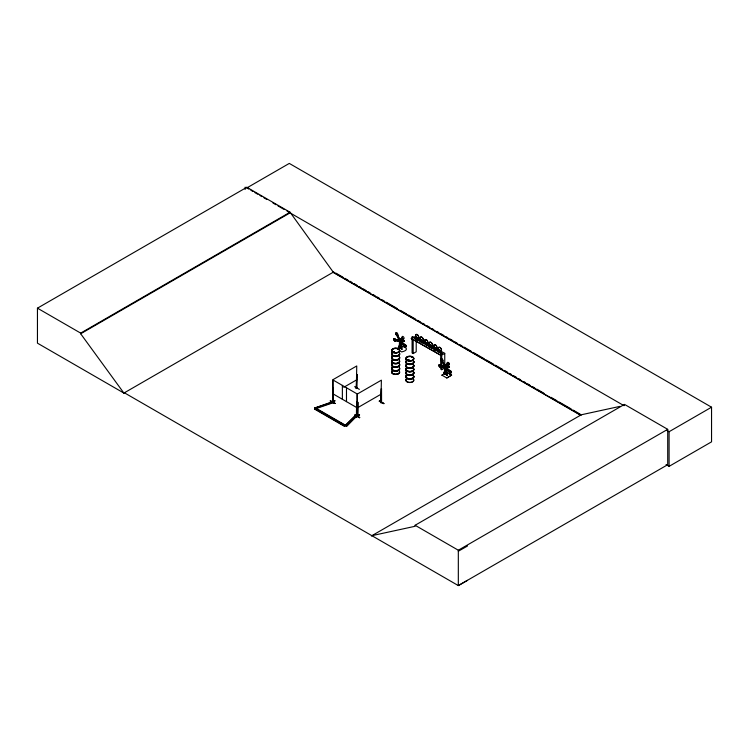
<?xml version="1.0" encoding="UTF-8"?>
<svg xmlns="http://www.w3.org/2000/svg" width="749" height="749" viewBox="0 0 749 749"><rect width="100%" height="100%" fill="white"/><g stroke="black" fill="none" stroke-linecap="round" stroke-linejoin="round"><path stroke-width="1.12" d="M400.247 346.263L400.247 341.553L399.489 341.123L399.357 345.823A1.414 0.824 59.5 0 0 399.095 347.414A1.414 0.824 59.5 0 0 400.64 348.294A1.414 0.824 59.5 0 0 400.369 346.394L400.369 341.478L399.489 341.123M444.737 371.813L444.485 371.878A1.414 0.824 59.5 0 0 444.223 373.47A1.414 0.824 59.5 0 0 445.767 374.341A1.414 0.824 59.5 0 0 445.496 372.45L445.374 367.6L444.616 367.179L444.616 371.888L444.737 367.104L445.496 367.534L445.627 372.375A1.414 0.824 59.5 0 1 445.889 374.266A1.414 0.824 59.5 0 1 444.344 373.395A1.414 0.824 59.5 0 1 444.616 371.804M416.819 337.303L416.538 339.653L416.669 337.387L417.961 339.971L417.998 337.968M422.586 342.48L422.548 340.542L422.305 342.508M427.089 343.108L427.061 345.111M431.471 347.667C430.975 342.752 432.931 350.055 430.319 346.89C429.523 342.368 433.25 349.156 430.132 347.171M436.049 348.332L434.869 347.667L434.869 349.465C437.388 352.227 435.656 345.326 435.993 350.167M440.515 353.069L440.74 350.822M425.797 344.662L425.909 342.443L427.089 344.971L426.743 345.879M430.46 345.017L430.506 346.956M434.916 349.877L435.01 347.583L436.18 350.111L434.813 349.502M439.551 352.339L439.56 350.148L439.494 352.114M399.751 341.235L395.687 340.701A1.414 0.824 59.5 0 1 394.32 340.758A1.414 0.824 59.5 0 1 393.843 338.81A1.414 0.824 59.5 0 1 395.378 339.428L399.386 340.355L399.751 341.235L399.517 340.28L395.463 339.597M395.818 340.477L395.809 340.626A1.414 0.824 59.5 0 1 394.442 340.683A1.414 0.824 59.5 0 1 393.965 338.735A1.414 0.824 59.5 0 1 395.5 339.353L395.584 339.522M440.59 365.652L444.634 366.336L444.869 367.291L440.815 366.757A1.414 0.824 59.5 0 1 439.448 366.813A1.414 0.824 59.5 0 1 438.97 364.857A1.414 0.824 59.5 0 1 440.506 365.484L444.513 366.411L445.121 367.899M440.946 366.533L440.936 366.682A1.414 0.824 59.5 0 1 439.569 366.738A1.414 0.824 59.5 0 1 439.092 364.791A1.414 0.824 59.5 0 1 440.627 365.409L440.712 365.578M425.816 344.737L425.769 342.527L426.949 343.192L426.921 345.102M440.459 353.163L441.002 352.507L441.133 353.154M440.59 353.154L439.56 350.148M392.925 351.955L393.431 351.656M393.815 352.114L393.103 351.702M398.159 349.568L397.897 349.109L398.225 349.53M398.328 349.39L397.831 349.343M407.728 360.25C408.785 358.949 405.995 360.7 408.13 360.203M411.819 357.46L412.474 357.563L412.081 357.179M412.474 357.451L412.025 357.507M330.262 401.005C344.596 408.467 320.947 395.753 334.812 403.542M355.129 414.796L359.67 417.661L354.914 415.18M400.106 341.581L400.472 340.823L404.394 344.493A1.414 0.824 59.5 0 1 405.892 345.607A1.414 0.824 59.5 0 1 405.415 347.021A1.414 0.824 59.5 0 1 404.048 345.42L400.369 341.478M449.288 371.242L445.234 367.637L445.468 366.944L449.522 370.549A1.414 0.824 59.5 0 1 451.02 371.663A1.414 0.824 59.5 0 1 450.542 373.077A1.414 0.824 59.5 0 1 449.175 371.476L445.355 367.562L445.599 366.87M330.599 403.524L335.103 400.687L330.637 403.308M440.693 355.26L440.693 369.117L441.723 369.697L441.723 355.841L411.285 338.511L412.54 336.619L442.172 353.359L442.172 354.867L444.747 353.35L415.124 336.61L413.401 337.621M441.723 355.841L440.908 355.251L442.172 353.359M332.799 402.382L333.146 387.991L333.211 402.616L333.221 402.091M333.305 401.445L333.193 401.82M356.59 388.048L356.796 387.692M356.945 388.338L356.749 374.369L356.299 388.488L356.88 388.357M381.082 402.288L381.578 401.998L380.923 402.204M381.419 401.913L381.11 402.803L381.372 388.591L381.082 402.793L381.578 402.503M421.135 341.928L422.399 342.508M426.808 345.139L425.909 344.306M393.871 352.067L393.543 351.599M394.077 352.133L393.656 351.543M397.036 335.252L396.904 335.215A1.414 0.824 59.5 0 1 395.79 333.352A1.414 0.824 59.5 0 1 397.036 333.024A1.414 0.824 59.5 0 1 397.719 335L399.91 340.271L402.335 337.733L399.779 340.252L400.397 341.104L397.597 335.065A1.414 0.824 59.5 0 0 396.914 333.099A1.414 0.824 59.5 0 0 395.659 333.427A1.414 0.824 59.5 0 0 396.773 335.29L399.423 340.355M442.725 361.121L442.846 361.046A1.414 0.824 59.5 0 0 442.163 359.08A1.414 0.824 59.5 0 0 440.918 359.408A1.414 0.824 59.5 0 0 442.032 361.261L444.429 366.486L445.037 366.317L442.771 361.14A1.414 0.824 59.5 0 0 442.041 359.146A1.414 0.824 59.5 0 0 440.787 359.483A1.414 0.824 59.5 0 0 441.901 361.336L442.163 361.308M416.613 339.325L417.989 339.831L417.755 340.327M439.354 352.17L440.693 352.798M400.397 341.104L403.074 338.698M447.415 365.512L449.466 366.673L447.247 367.984L444.906 366.298L447.387 363.611A1.414 0.824 59.5 0 1 448.061 362.404A1.414 0.824 59.5 0 1 449.316 364.154A1.414 0.824 59.5 0 1 448.202 364.754L448.08 364.829A1.414 0.824 59.5 0 0 449.194 364.229A1.414 0.824 59.5 0 0 447.939 362.479A1.414 0.824 59.5 0 0 447.265 363.686L447.331 363.855M444.906 366.298L447.453 363.789M445.524 367.16L448.071 364.641M314.608 408.682L344.606 426.003L356.093 414.89L357.161 415.246L346.553 426.284L314.861 407.99L333.239 401.436L333.857 402.485L314.608 409.113L315.488 408.177L333.857 402.054M314.608 409.113L344.606 426.434L356.093 414.89M346.553 426.284L357.161 415.686M332.743 401.576L333.352 401.548M356.796 388.197L356.299 388.488M357.395 416.257L357.367 394.021L381.372 380.164L380.988 402.644M381.569 402.559L381.531 388.675M400.472 340.823L404.479 344.428A1.414 0.824 59.5 0 1 406.014 345.542A1.414 0.824 59.5 0 1 405.537 346.946A1.414 0.824 59.5 0 1 404.17 345.345L400.238 341.516M445.468 366.944L449.606 370.483A1.414 0.824 59.5 0 1 451.141 371.588A1.414 0.824 59.5 0 1 450.664 373.002A1.414 0.824 59.5 0 1 449.297 371.401M421.369 339.877L421.219 341.759L422.502 342.387L421.753 340.72M430.291 347.002L431.639 347.545M439.42 350.242L440.59 350.906L440.421 352.91L441.133 352.573M401.258 341.235L401.258 340.009L401.941 339.606L401.941 340.832L401.258 341.235L400.247 340.664L400.247 339.437L400.93 339.035L404.338 340.982L402.288 339.456M399.02 340.186C406.782 336.9 393.094 341.132 402.119 341.928L404.338 340.617M402.943 338.585L402.953 338.773A1.414 0.824 59.5 0 0 404.067 338.173A1.414 0.824 59.5 0 0 402.812 336.423A1.414 0.824 59.5 0 0 402.138 337.63M400.247 340.664L401.941 340.832M402.372 339.353L403.056 338.951L401.361 338.782L402.372 339.353L402.372 340.58L403.299 340.027M399.872 341.338L399.994 341.844M404.338 340.982L402.119 341.928M399.489 345.832L399.61 341.048M401.567 346.225L397.71 348.5C400.837 343.538 412.961 349.371 401.679 351.927L399.704 350.813M416.144 339.896L417.015 338.951M417.015 339.381L416.275 339.821L416.144 339.316M418.26 339.653L417.521 340.523M420.695 341.89L421.565 341.516M422.071 342.658L422.811 342.227L422.932 342.873M422.193 342.733L422.932 342.293M426.612 345.233L427.482 344.868L426.612 345.663M412.09 339.1L412.09 352.957L413.186 353.565L416.21 351.787L416.21 341.394M430.656 347.096L429.917 347.096M431.911 347.367L431.162 347.798L431.911 347.798M434.336 349.596L435.085 349.156M434.467 350.101L435.206 349.661M435.712 350.373L436.452 349.933L436.583 350.579M439.757 352.236L439.017 352.236M447.499 365.4L448.183 364.997L446.488 364.829L447.499 365.4L447.499 366.626L445.374 365.484M441.723 369.697L444.747 367.909L443.726 367.328M447.499 366.626L448.426 366.083M449.466 366.673L447.247 367.984M441.873 375.193L446.694 372.281L451.628 375.062L446.807 377.983L441.873 375.118M332.996 388.413L333.408 388.647M356.365 387.916L356.449 388.581L356.899 374.463M356.337 388.413L356.749 365.952L332.743 379.809L332.696 402.11M359.361 389.368L354.633 386.671M356.43 416.032L356.59 402.035L356.889 416.238L356.43 415.526M357.769 402.204L357.732 416.041M379.228 401.174L384.012 403.608L379.481 401.024M354.979 417.633C368.976 409.534 345.28 423.063 359.23 414.646M354.754 417.24C360.409 413.972 361.29 414.01 354.792 417.502M124.446 392.822L123.96 393.113L37.45 343.164L37.45 308.167L246.833 187.278L290.06 212.229L333.286 272.187L580.775 415.077M246.833 187.278L246.833 187.924L289.292 163.413L711.55 407.203L711.55 441.844L669.091 466.355L666.058 464.595M37.45 308.167L80.677 333.118L290.06 212.229M467.488 580.363L458.322 585.587L124.39 392.794L123.894 393.075L80.677 333.764L290.06 212.875M123.894 393.075L333.773 271.906M343.744 387.308L356.749 379.809M357.367 407.877L381.372 394.021M371.392 535.966L581.271 414.787L619.938 406.379M371.878 535.675L415.105 526.275L415.105 525.274L624.488 404.385L667.715 429.336L667.715 464.698L458.322 585.587L458.322 550.225L667.715 429.336M624.488 405.387L624.001 405.677L287.045 211.134M667.087 430.553L669.091 431.714L711.55 407.203M458.322 551.236L467.488 546.012M357.928 402.297L357.479 416.416L357.975 415.77M417.905 339.821L417.848 338.052L416.669 337.387M441.002 352.507L439.42 352.03L440.646 352.676M357.601 416.378L357.526 402.531M314.861 407.99L332.153 402.232M402.597 338.941L402.634 339.297M400.032 340.196L399.301 340.43L396.914 335.327M422.399 342.424L421.219 341.759M379.275 401.099L383.797 403.683M393.543 352.227L393.047 352.058M333.024 402.269L332.996 379.986L357.001 393.843L357.001 416.107M333.221 402.597L333.249 388.731M401.998 349.315L401.37 348.95L401.998 349.315L401.988 341.628M447.125 375.361L446.488 375.006L447.125 375.361L447.125 369.088M399.61 345.766L399.489 345.748A1.414 0.824 59.5 0 0 399.217 347.339A1.414 0.824 59.5 0 0 400.762 348.219A1.414 0.824 59.5 0 0 400.5 346.319L400.369 346.188M395.697 340.552L399.62 341.31M440.824 366.607L444.747 367.366M393.637 351.749L394.04 351.73M416.734 339.26L417.989 339.831M314.861 407.559L346.553 425.853M393.272 351.936L393.908 351.73M434.869 349.465L436.18 350.111M421.219 339.962L422.399 340.626M430.319 345.102L431.499 345.766M431.93 346.806L433.896 347.92M435.862 349.025L437.828 350.139M430.656 346.656L430.535 347.162M439.757 351.796L439.626 352.302M412.09 336.881L441.723 353.622M411.285 338.511L440.908 355.251M446.058 365.091L449.466 367.029M400.247 339.437L401.258 340.009M330.449 400.865L335.037 403.449M246.833 187.924L248.846 189.085M250.859 190.246L252.872 191.407M254.875 192.568L257.89 194.309M259.903 195.47L261.916 196.631M263.929 197.792L266.944 199.534M272.973 203.016L275.988 204.758M278.001 205.919L284.03 209.392M335.795 273.067L342.864 277.149M344.886 278.319L347.92 280.07M349.933 281.231L351.955 282.401M353.977 283.562L357.011 285.313M359.033 286.483L361.046 287.653M363.068 288.814L366.102 290.565M368.124 291.736L370.137 292.896M373.171 294.647L375.193 295.818M377.215 296.978L379.228 298.149M382.262 299.9L384.284 301.061M386.306 302.231L397.419 308.644M400.443 310.395L406.51 313.897M408.523 315.057L415.601 319.14M417.614 320.31L420.648 322.061M422.67 323.222L424.692 324.392M426.715 325.562L429.739 327.304M431.761 328.474L433.783 329.644M436.807 331.386L438.83 332.556M440.852 333.726L443.885 335.477M445.908 336.638L447.921 337.808M449.943 338.969L452.976 340.72M454.999 341.89L457.012 343.051M460.045 344.802L462.067 345.972M464.09 347.133L471.158 351.215M473.181 352.386L484.294 358.799M486.307 359.969L493.385 364.051M495.398 365.212L502.476 369.304M504.489 370.465L507.522 372.216M509.545 373.386L511.567 374.547M513.589 375.717L516.613 377.468M518.636 378.629L520.658 379.799M523.682 381.55L525.704 382.711M527.727 383.881L529.749 385.042M532.782 386.793L534.795 387.963M536.818 389.124L543.886 393.216M550.964 397.298L557.022 400.79M559.044 401.96L571.169 408.954M573.182 410.124L580.26 414.206M332.622 272.093L580.924 415.452M332.996 393.843L357.001 407.709M415.105 525.274L458.322 550.225M333.857 402.485L333.239 401.867L333.146 393.553M445.028 366.233L445.646 367.085M669.091 431.714L669.091 466.355M448.183 364.997L448.183 366.224M446.694 372.281L451.628 375.137L446.807 377.983M446.488 367.684L446.498 375.371M444.747 353.35L444.747 365.671M432.033 347.433L432.033 348.013M427.361 344.793L427.482 345.448M418.391 339.728L418.391 340.308M413.186 339.709L413.186 353.565M403.056 338.951L403.056 340.177M401.37 341.628L401.37 349.315M356.59 402.035L356.59 415.892M346.487 387.776L346.487 401.642M342.368 385.398L342.368 399.254M245.138 187.147L245.138 189.441M80.677 333.118L80.677 333.764M413.317 364.772A4.026 2.322 0 0 1 409.834 368.255A4.026 2.322 0 0 1 406.351 364.772M413.27 365.006A3.97 2.294 0 0 1 409.834 368.442A3.97 2.294 0 0 1 406.398 365.006M413.261 368.002A3.951 2.284 0 0 1 409.834 371.429A3.951 2.284 0 0 1 406.407 368.002M407.025 360.232A3.979 2.294 0 0 0 413.673 359.202A3.979 2.294 0 0 0 408.804 356.393A3.979 2.294 0 0 0 407.025 360.232A4.026 2.322 0 0 1 408.795 359.67M413.317 360.943A4.026 2.322 0 0 1 409.834 364.435A4.026 2.322 0 0 1 406.351 360.943M406.988 360.466A4.026 2.322 0 0 1 408.795 359.866M413.261 364.37A3.96 2.284 0 0 1 409.834 367.796A3.96 2.284 0 0 1 406.398 364.37M413.27 361.187A3.97 2.294 0 0 1 409.834 364.623A3.97 2.294 0 0 1 406.398 361.187M407.025 360.709A3.97 2.294 0 0 1 408.804 360.119M413.317 364.576A4.026 2.322 0 0 1 409.834 368.059A4.026 2.322 0 0 1 406.351 364.576M413.317 360.746A4.026 2.322 0 0 1 409.834 364.239A4.026 2.322 0 0 1 406.351 360.746M413.261 360.541A3.96 2.284 0 0 1 409.834 363.977A3.96 2.284 0 0 1 406.398 360.541M407.035 360.072A3.96 2.284 0 0 1 408.804 359.483M413.317 375.67A4.026 2.322 0 0 1 409.834 379.153A4.026 2.322 0 0 1 406.351 375.67M413.27 375.904A3.97 2.294 0 0 1 409.834 379.34A3.97 2.294 0 0 1 406.398 375.904M413.279 378.975A3.979 2.294 0 0 1 409.834 382.411A3.979 2.294 0 0 1 406.389 378.975M413.261 368.555A3.951 2.284 0 0 1 409.834 371.981A3.951 2.284 0 0 1 406.407 368.555M413.261 379.106A3.96 2.284 0 0 1 409.834 382.533A3.96 2.284 0 0 1 406.398 379.106M413.317 371.841A4.026 2.322 0 0 1 409.834 375.333A4.026 2.322 0 0 1 406.351 371.841M413.261 375.268A3.96 2.284 0 0 1 409.834 378.694A3.96 2.284 0 0 1 406.398 375.268M413.27 372.084A3.97 2.294 0 0 1 409.834 375.521A3.97 2.294 0 0 1 406.398 372.084M413.317 375.474A4.026 2.322 0 0 1 409.834 378.957A4.026 2.322 0 0 1 406.351 375.474M413.317 371.644A4.026 2.322 0 0 1 409.834 375.127A4.026 2.322 0 0 1 406.351 371.644M413.261 371.438A3.96 2.284 0 0 1 409.834 374.875A3.96 2.284 0 0 1 406.398 371.438M399.535 357.264A4.026 2.322 0 0 1 395.116 360.166A4.026 2.322 0 0 1 392.158 356.702M399.479 357.488A3.97 2.294 0 0 1 395.126 360.353A3.97 2.294 0 0 1 392.204 356.936M399.46 360.475A3.942 2.275 0 0 1 395.135 363.331A3.942 2.275 0 0 1 392.233 359.932M399.489 360.69A3.979 2.294 0 0 1 395.126 363.565A3.97 2.294 0 0 1 392.204 360.157A3.979 2.294 0 0 0 395.126 363.565A3.97 2.294 0 0 0 399.479 360.709M399.535 353.434A4.026 2.322 0 0 1 395.116 356.346A4.026 2.322 0 0 1 392.158 352.873M399.47 356.852A3.96 2.284 0 0 1 395.126 359.707A3.96 2.284 0 0 1 392.214 356.299M399.479 353.668A3.97 2.294 0 0 1 395.126 356.533A3.97 2.294 0 0 1 392.204 353.116M399.535 357.067A4.026 2.322 0 0 1 395.116 359.969A4.026 2.322 0 0 1 392.158 356.505M399.535 353.238A4.026 2.322 0 0 1 395.116 356.149A4.026 2.322 0 0 1 392.158 352.676M399.47 353.022A3.96 2.284 0 0 1 395.126 355.887A3.96 2.284 0 0 1 392.214 352.479M399.535 368.162A4.026 2.322 0 0 1 395.116 371.064A4.026 2.322 0 0 1 392.158 367.6M399.479 368.386A3.97 2.294 0 0 1 395.126 371.251A3.97 2.294 0 0 1 392.204 367.834M399.591 371.963A3.942 2.275 0 0 1 394.62 374.163A3.942 2.275 0 0 1 392.233 370.83A3.979 2.294 0 0 0 395.126 374.331A3.979 2.294 0 0 0 399.489 371.467M399.601 361.645A3.951 2.284 0 0 1 394.62 363.845A3.951 2.284 0 0 1 392.223 360.503M399.489 371.588A3.979 2.294 0 0 1 395.126 374.463A3.979 2.294 0 0 1 392.204 371.036M399.535 364.332A4.026 2.322 0 0 1 395.116 367.244A4.026 2.322 0 0 1 392.158 363.771M399.47 367.75A3.96 2.284 0 0 1 395.126 370.605A3.96 2.284 0 0 1 392.214 367.197M399.479 364.566A3.97 2.294 0 0 1 395.126 367.431A3.97 2.294 0 0 1 392.204 364.014M399.535 367.965A4.026 2.322 0 0 1 395.116 370.867A4.026 2.322 0 0 1 392.158 367.403M399.535 364.136A4.026 2.322 0 0 1 395.116 367.047A4.026 2.322 0 0 1 392.158 363.574M399.479 363.92A3.97 2.294 0 0 1 395.126 366.785A3.97 2.294 0 0 1 392.204 363.368M445.243 367.825A1.236 0.721 59.5 0 1 444.803 367.441M444.475 366.888A1.236 0.721 59.5 0 1 444.794 365.69A1.236 0.721 59.5 0 1 446.001 366.729A1.236 0.721 59.5 0 1 445.683 367.937M399.676 341.385A1.236 0.721 59.5 0 1 399.432 339.728A1.236 0.721 59.5 0 1 400.79 340.486A1.236 0.721 59.5 0 1 400.565 341.881M447.677 365.063L447.996 365.446L447.696 365.016M355.11 415.03L359.67 417.661L355.11 415.03M446.376 364.922L444.148 366.598L446.376 364.922M447.069 365.662L446.385 366.055L446.385 367.282L447.069 366.888L447.069 365.662M427.089 344.971L425.769 344.325L427.089 344.971M407.859 360.466A3.951 2.284 0 0 0 413.785 358.481A3.951 2.284 0 0 0 407.859 356.505A3.951 2.284 0 0 0 407.859 360.466M407.859 360.775A3.951 2.284 0 0 0 413.785 358.799A3.951 2.284 0 0 0 407.859 356.824A3.951 2.284 0 0 0 407.859 360.775M409.834 371.635A3.96 2.284 0 0 0 413.261 368.208A3.97 2.294 0 0 1 409.834 371.654A3.97 2.294 0 0 1 406.398 368.218A3.96 2.284 0 0 0 409.834 371.635M393.665 352.395A3.97 2.294 0 0 0 399.62 350.41A3.97 2.294 0 0 0 393.665 348.425A3.97 2.294 0 0 0 393.665 352.395M393.665 352.723A3.951 2.284 0 0 0 399.601 350.747A3.951 2.284 0 0 0 393.665 348.772A3.951 2.284 0 0 0 393.665 352.723M393.656 352.536A3.979 2.294 0 0 0 399.62 350.551A3.979 2.294 0 0 0 393.656 348.557A3.979 2.294 0 0 0 393.656 352.536M438.455 348.819A2.2 1.283 59.5 0 0 441.086 351.112A2.2 1.283 59.5 0 0 440.384 347.705A2.2 1.283 59.5 0 0 438.455 348.819M438.315 348.903A2.2 1.283 59.5 0 0 440.946 351.197A2.2 1.283 59.5 0 0 440.234 347.789A2.2 1.283 59.5 0 0 438.315 348.903M433.905 346.244A2.2 1.283 59.5 0 0 436.536 348.538A2.2 1.283 59.5 0 0 435.834 345.139A2.2 1.283 59.5 0 0 433.905 346.244M433.765 346.338A2.2 1.283 59.5 0 0 436.395 348.622A2.2 1.283 59.5 0 0 435.693 345.223A2.2 1.283 59.5 0 0 433.765 346.338M420.264 338.539A2.2 1.283 59.5 0 0 422.895 340.832A2.2 1.283 59.5 0 0 422.183 337.424A2.2 1.283 59.5 0 0 420.264 338.539M420.114 338.623A2.2 1.283 59.5 0 0 422.745 340.917A2.2 1.283 59.5 0 0 422.043 337.509A2.2 1.283 59.5 0 0 420.114 338.623M429.355 343.679A2.2 1.283 59.5 0 0 431.986 345.972A2.2 1.283 59.5 0 0 431.284 342.565A2.2 1.283 59.5 0 0 429.355 343.679M429.214 343.763A2.2 1.283 59.5 0 0 431.845 346.057A2.2 1.283 59.5 0 0 431.143 342.649A2.2 1.283 59.5 0 0 429.214 343.763M424.814 341.104A2.2 1.283 59.5 0 0 427.445 343.398A2.2 1.283 59.5 0 0 426.733 339.999A2.2 1.283 59.5 0 0 424.814 341.104M424.664 341.198A2.2 1.283 59.5 0 0 427.295 343.482A2.2 1.283 59.5 0 0 426.593 340.083A2.2 1.283 59.5 0 0 424.664 341.198M415.714 335.973A2.2 1.283 59.5 0 0 418.345 338.258A2.2 1.283 59.5 0 0 417.642 334.859A2.2 1.283 59.5 0 0 415.714 335.973M415.573 336.058A2.2 1.283 59.5 0 0 418.195 338.342A2.2 1.283 59.5 0 0 417.493 334.943A2.2 1.283 59.5 0 0 415.573 336.058M444.045 366.504A1.236 0.721 59.5 0 0 445.374 368.115A1.236 0.721 59.5 0 0 445.365 366.364A1.236 0.721 59.5 0 0 444.045 366.504M398.917 340.449A1.236 0.721 59.5 0 0 400.256 342.059A1.236 0.721 59.5 0 0 400.238 340.308A1.236 0.721 59.5 0 0 398.917 340.449"/></g></svg>
